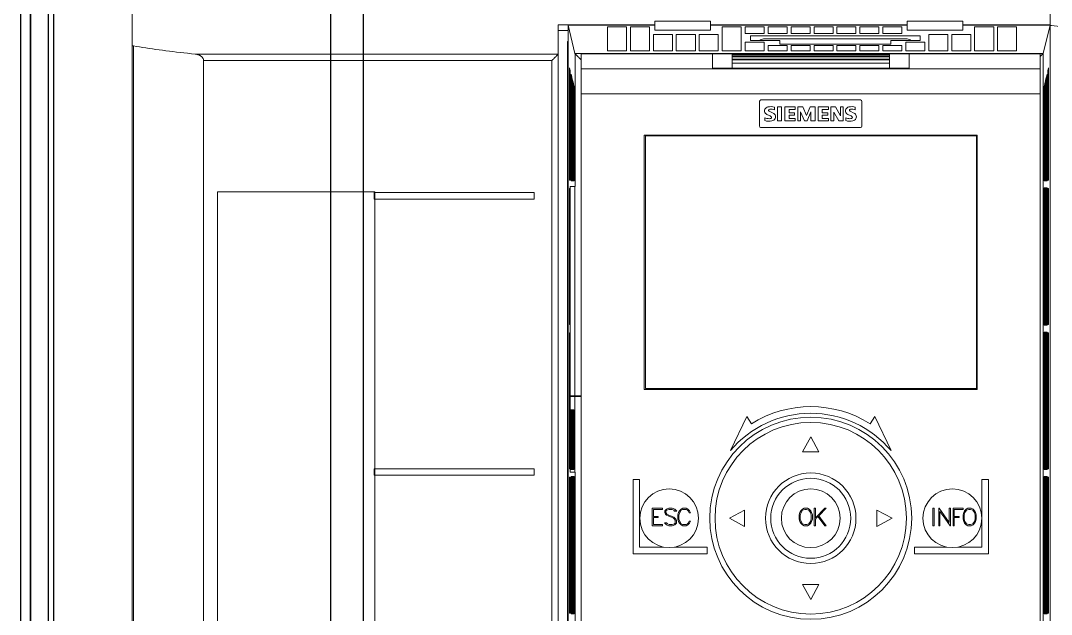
# Model space of a CAD drawing. Header units: millimetres. Extents: x 37984 to 70752, y 14140 to 37584.
# Drawn here: x 45318.5 to 45475.7, y 15420.2 to 15510.7 of the extents above; entities that cross this region are included whole.
import ezdxf

# ---------------------------------------------------------------- set-up
doc = ezdxf.new("R2010")
doc.units = ezdxf.units.MM
doc.set_wipeout_variables(frame=1)
doc.layers.add('! NO PLOT !', color=7, linetype='Continuous', true_color=0xff75dd, plot=False)
doc.layers.add('000-PI-Oprema', color=30, linetype='Continuous', lineweight=5)
doc.layers.add('000-PI-ORMAR', color=2, linetype='Continuous')
doc.layers.add('000-PI_TEXT', color=7, linetype='Continuous')

# ---------------------------------------------------------------- blocks, each defined once
blk = doc.blocks.new('800mm bez ploce')
at = {"layer": '000-PI-ORMAR'}
for p, q in [((47129.52, 47274.57), (47129.52, 45290.07)), ((47126.01, 47254.07), (47126.01, 45303.07)), ((47128.73, 47254.07), (47128.73, 45303.07))]:
    blk.add_line(p, q, dxfattribs=at)
blk = doc.blocks.new('6SL3220-3YE2X-0XXX')
at = {"layer": '000-PI-Oprema', "ltscale": 0.25}
for p, q in [((0, 127.99942), (0, 423.001046)), ((140, 128), (140, 423.001046)), ((79.700001, 414), (88.200001, 414)), ((79.700001, 412.629642), (79.700001, 414)), ((88.200001, 412.629642), (88.200001, 414)), ((118.200001, 414), (126.7, 414)), ((118.200001, 412.629642), (118.200001, 414)), ((126.7, 412.629642), (126.7, 414)), ((65, 413.443167), (79.700005, 413.443167)), ((65, 127.99942), (65, 413.443167)), ((65, 412.6), (66.5, 412.6)), ((67.54068, 409.1), (66.5, 413.4)), ((66.5, 413.4), (79.700001, 413.4)), ((66.5, 274.899994), (66.5, 413.4)), ((72.5, 413.161889), (75.400002, 413.161889)), ((72.5, 409.492183), (72.5, 413.161889)), ((75.400002, 409.492183), (75.400002, 413.161889)), ((76, 413.161889), (78.900002, 413.161889)), ((76, 409.492183), (76, 413.161889)), ((78.900002, 409.492183), (78.900002, 413.161889)), ((79.5, 411.971335), (82.400002, 411.971335)), ((79.5, 409.506189), (79.5, 411.971335)), ((79.700001, 412.629642), (88.200001, 412.629642)), ((82.400002, 409.506189), (82.400002, 411.971335)), ((83, 411.971335), (85.900002, 411.971335)), ((83, 409.506189), (83, 411.971335)), ((85.900002, 409.506189), (85.900002, 411.971335)), ((86.5, 411.971335), (89.400002, 411.971335)), ((86.5, 409.506189), (86.5, 411.971335)), ((88.200001, 413.4), (118.200001, 413.4)), ((88.200005, 413.443167), (118.200005, 413.443167)), ((89.400002, 409.506189), (89.400002, 411.971335)), ((90, 413.161889), (92.900002, 413.161889)), ((90, 409.492183), (90, 413.161889)), ((92.900002, 409.492183), (92.900002, 413.161889)), ((93.5, 413.161889), (96.400002, 413.161889)), ((93.5, 412.15342), (93.5, 413.161889)), ((93.5, 412.15342), (96.400002, 412.15342)), ((96.400002, 412.15342), (96.400002, 413.161889)), ((97, 413.161889), (99.900002, 413.161889)), ((97, 412.15342), (97, 413.161889)), ((97, 412.15342), (99.900002, 412.15342)), ((99.900002, 412.15342), (99.900002, 413.161889)), ((100.5, 413.161889), (103.400002, 413.161889)), ((100.5, 412.15342), (100.5, 413.161889)), ((100.5, 412.15342), (103.400002, 412.15342)), ((103.400002, 412.15342), (103.400002, 413.161889)), ((104, 413.161889), (106.900002, 413.161889)), ((104, 412.15342), (104, 413.161889)), ((104, 412.15342), (106.900002, 412.15342)), ((106.900002, 412.15342), (106.900002, 413.161889)), ((107.5, 413.161889), (110.4, 413.161889)), ((107.5, 412.15342), (107.5, 413.161889)), ((107.5, 412.15342), (110.4, 412.15342)), ((110.4, 412.15342), (110.4, 413.161889)), ((111, 413.161889), (113.9, 413.161889)), ((111, 412.15342), (111, 413.161889)), ((111, 412.15342), (113.9, 412.15342)), ((113.9, 412.15342), (113.9, 413.161889)), ((114.5, 413.161889), (117.4, 413.161889)), ((114.5, 412.15342), (114.5, 413.161889)), ((114.5, 412.15342), (117.4, 412.15342)), ((117.4, 412.15342), (117.4, 413.161889)), ((118.200001, 412.629642), (126.7, 412.629642)), ((121.5, 411.971335), (124.4, 411.971335)), ((121.5, 409.506189), (121.5, 411.971335)), ((124.4, 409.506189), (124.4, 411.971335)), ((125, 411.971335), (127.9, 411.971335)), ((125, 409.506189), (125, 411.971335)), ((126.7, 413.4), (140, 413.4)), ((126.700005, 413.443167), (140, 413.443167)), ((127.9, 409.506189), (127.9, 411.971335)), ((128.5, 413.161889), (131.4, 413.161889)), ((128.5, 409.492183), (128.5, 413.161889)), ((131.4, 409.492183), (131.4, 413.161889)), ((132, 413.161889), (134.9, 413.161889)), ((132, 409.492183), (132, 413.161889)), ((134.9, 409.492183), (134.9, 413.161889)), ((138.959322, 409.1), (140, 413.4)), ((66.400002, 410.9), (66.5, 410.9)), ((66.400002, 274.899994), (66.400002, 410.9)), ((93.5, 410.808795), (96.400002, 410.808795)), ((93.5, 409.492183), (93.5, 410.808795)), ((94.299999, 411.8), (120.200001, 411.8)), ((94.299999, 411.088925), (94.299999, 411.8)), ((94.299999, 411.088925), (98.799999, 411.088925)), ((96.299999, 411.3), (118.200001, 411.3)), ((96.400002, 409.492183), (96.400002, 410.808795)), ((98.799999, 410.514658), (98.799999, 411.088925)), ((98.799999, 410.514658), (115.700001, 410.514658)), ((115.700001, 411.088925), (120.200001, 411.088925)), ((115.700001, 410.514658), (115.700001, 411.088925)), ((118, 410.808795), (120.9, 410.808795)), ((118, 409.492183), (118, 410.808795)), ((120.200001, 411.088925), (120.200001, 411.8)), ((120.9, 409.492183), (120.9, 410.808795)), ((0.002472, 410.305152), (0, 410.314542)), ((0.009903, 410.295625), (0.002472, 410.305152)), ((0.022079, 410.286046), (0.009903, 410.295625)), ((0.03981, 410.276528), (0.022079, 410.286046)), ((0.062347, 410.267144), (0.03981, 410.276528)), ((0.089981, 410.257994), (0.062347, 410.267144)), ((0.122498, 410.249154), (0.089981, 410.257994)), ((0.159393, 410.24069), (0.122498, 410.249154)), ((0.199997, 410.232648), (0.159393, 410.24069)), ((0.661392, 410.157427), (0.199997, 410.232648)), ((0.199997, 176.199997), (0.199997, 410.232648)), ((1.130661, 410.082852), (0.661392, 410.157427)), ((1.607666, 410.008956), (1.130661, 410.082852)), ((2.092316, 409.935767), (1.607666, 410.008956)), ((2.584473, 409.863317), (2.092316, 409.935767)), ((3.084, 409.791634), (2.584473, 409.863317)), ((3.59082, 409.72074), (3.084, 409.791634)), ((4.104889, 409.650652), (3.59082, 409.72074)), ((4.626053, 409.581396), (4.104889, 409.650652)), ((5.154129, 409.513), (4.626053, 409.581396)), ((5.688995, 409.445491), (5.154129, 409.513)), ((6.230484, 409.378896), (5.688995, 409.445491)), ((6.778442, 409.313242), (6.230484, 409.378896)), ((7.332703, 409.248557), (6.778442, 409.313242)), ((7.893143, 409.184867), (7.332703, 409.248557)), ((8.459564, 409.122197), (7.893143, 409.184867)), ((9.031784, 409.060571), (8.459564, 409.122197)), ((9.609634, 409.000009), (9.031784, 409.060571)), ((9.674911, 408.994012), (9.609604, 409)), ((9.609604, 409), (64.994987, 409)), ((9.74086, 408.985801), (9.674911, 408.994012)), ((9.807205, 408.975217), (9.74086, 408.985801)), ((9.873764, 408.962204), (9.807205, 408.975217)), ((9.940292, 408.946703), (9.873764, 408.962204)), ((10.006577, 408.928658), (9.940292, 408.946703)), ((10.072388, 408.908021), (10.006577, 408.928658)), ((10.137527, 408.884805), (10.072388, 408.908021)), ((10.201782, 408.858995), (10.137527, 408.884805)), ((10.264908, 408.830563), (10.201782, 408.858995)), ((10.326706, 408.799475), (10.264908, 408.830563)), ((10.386948, 408.765701), (10.326706, 408.799475)), ((10.445404, 408.729213), (10.386948, 408.765701)), ((64.70295, 408.707971), (64.75544, 408.760463)), ((64.75544, 408.760463), (64.805756, 408.810774)), ((64.805756, 408.810774), (64.8526, 408.857619)), ((64.8526, 408.857619), (64.894691, 408.899709)), ((64.894691, 408.899709), (64.930771, 408.935784)), ((64.930771, 408.935784), (64.959969, 408.964982)), ((64.959969, 408.964982), (64.981567, 408.986578)), ((64.981567, 408.986578), (64.994987, 409)), ((64.994987, 409), (64.996407, 409.002415)), ((64.996407, 409.002415), (64.997795, 409.004819)), ((64.997795, 409.004819), (64.998711, 409.007215)), ((64.998711, 409.007215), (64.999428, 409.009602)), ((64.999428, 409.009602), (64.999855, 409.011977)), ((64.999855, 409.011977), (65, 409.014339)), ((67.54068, 409.1), (138.959322, 409.1)), ((67.547623, 409.057407), (67.54068, 409.099994)), ((67.547623, 388.799999), (67.547623, 409.05739)), ((67.582405, 409.02261), (67.547638, 409.057375)), ((67.62516, 408.979858), (67.582405, 409.02261)), ((67.674477, 408.930545), (67.62516, 408.979858)), ((67.728638, 408.876388), (67.674477, 408.930545)), ((67.785919, 408.819107), (67.728638, 408.876388)), ((67.845627, 408.759396), (67.785919, 408.819107)), ((67.908211, 408.696819), (67.845627, 408.759396)), ((68.5, 409.055), (138.5, 409.055)), ((68.5, 305.800003), (68.5, 409.055)), ((72.5, 409.492183), (75.400002, 409.492183)), ((76, 409.492183), (78.900002, 409.492183)), ((79.5, 409.506189), (82.400002, 409.506189)), ((83, 409.506189), (85.900002, 409.506189)), ((86.5, 409.506189), (89.400002, 409.506189)), ((88.5, 406.853773), (88.5, 409.055)), ((90, 409.492183), (92.900002, 409.492183)), ((91.5, 408.985123), (115.5, 408.985123)), ((91.5, 406.853775), (91.5, 408.985123)), ((91.5, 408.975), (115.5, 408.975)), ((91.5, 408.875), (115.5, 408.875)), ((93.5, 409.492183), (96.400002, 409.492183)), ((97, 410.304561), (99.900002, 410.304561)), ((97, 409.492183), (97, 410.304561)), ((97, 409.492183), (99.900002, 409.492183)), ((99.900002, 409.492183), (99.900002, 410.304561)), ((100.5, 410.304561), (103.400002, 410.304561)), ((100.5, 409.492183), (100.5, 410.304561)), ((100.5, 409.492183), (103.400002, 409.492183)), ((103.400002, 409.492183), (103.400002, 410.304561)), ((104, 410.304561), (106.900002, 410.304561)), ((104, 409.492183), (104, 410.304561)), ((104, 409.492183), (106.900002, 409.492183)), ((106.900002, 409.492183), (106.900002, 410.304561)), ((107.5, 410.304561), (110.4, 410.304561)), ((107.5, 409.492183), (107.5, 410.304561)), ((107.5, 409.492183), (110.4, 409.492183)), ((110.4, 409.492183), (110.4, 410.304561)), ((111, 410.304561), (113.9, 410.304561)), ((111, 409.492183), (111, 410.304561)), ((111, 409.492183), (113.9, 409.492183)), ((113.9, 409.492183), (113.9, 410.304561)), ((114.5, 410.304561), (117.4, 410.304561)), ((114.5, 409.492183), (114.5, 410.304561)), ((114.5, 409.492183), (117.4, 409.492183)), ((115.5, 408.665138), (115.5, 408.985123)), ((117.4, 409.492183), (117.4, 410.304561)), ((118, 409.492183), (120.9, 409.492183)), ((118.5, 406.853773), (118.5, 409.055)), ((121.5, 409.506189), (124.4, 409.506189)), ((125, 409.506189), (127.9, 409.506189)), ((128.5, 409.492183), (131.4, 409.492183)), ((132, 409.492183), (134.9, 409.492183)), ((138.5, 306.254997), (138.5, 409.055)), ((138.608652, 408.713679), (138.660947, 408.765972)), ((138.660947, 408.765972), (138.71113, 408.816154)), ((138.71113, 408.816154), (138.759602, 408.864624)), ((138.759602, 408.864624), (138.806115, 408.911136)), ((138.806115, 408.911136), (138.849643, 408.954662)), ((138.849643, 408.954662), (138.889161, 408.994179)), ((138.889161, 408.994179), (138.923649, 409.028666)), ((138.923649, 409.028666), (138.95236, 409.057375)), ((138.959322, 409.099999), (138.952375, 409.057389)), ((138.952375, 305.800003), (138.952375, 409.05739)), ((10.501862, 408.689979), (10.445404, 408.729213)), ((10.556076, 408.647968), (10.501862, 408.689979)), ((10.608322, 408.602653), (10.556076, 408.647968)), ((10.659485, 408.552467), (10.608322, 408.602653)), ((10.708511, 408.497545), (10.659485, 408.552467)), ((10.754196, 408.438153), (10.708511, 408.497545)), ((10.795364, 408.37456), (10.754196, 408.438153)), ((10.830887, 408.307069), (10.795364, 408.37456)), ((10.859894, 408.236205), (10.830887, 408.307069)), ((10.8815, 408.162595), (10.859894, 408.236205)), ((10.89502, 408.086933), (10.8815, 408.162595)), ((10.899994, 408.010022), (10.89502, 408.086933)), ((10.899994, 177.289978), (10.899994, 408.010022)), ((10.899994, 408), (64, 408)), ((64, 408.010022), (64.042068, 408.047376)), ((64, 408), (64, 408.010022)), ((64, 177.300003), (64, 408)), ((64.042068, 408.047376), (64.086159, 408.091316)), ((64.086159, 408.091316), (64.134743, 408.139848)), ((64.134743, 408.139848), (64.186119, 408.191198)), ((64.186119, 408.191198), (64.240921, 408.245981)), ((64.240921, 408.245981), (64.297707, 408.302757)), ((64.297707, 408.302757), (64.355171, 408.360216)), ((64.355171, 408.360216), (64.413887, 408.418928)), ((64.413887, 408.418928), (64.473358, 408.478392)), ((64.473358, 408.478392), (64.532761, 408.537793)), ((64.532761, 408.537793), (64.591316, 408.596342)), ((64.591316, 408.596342), (64.648285, 408.65331)), ((64.648285, 408.65331), (64.70295, 408.707971)), ((67.972717, 408.632318), (67.908211, 408.696819)), ((68.038162, 408.566871), (67.972717, 408.632318)), ((68.1035, 408.501538), (68.038162, 408.566871)), ((68.167641, 408.437407), (68.1035, 408.501538)), ((68.230606, 408.374454), (68.167641, 408.437407)), ((68.292122, 408.31295), (68.230606, 408.374454)), ((68.350082, 408.255009), (68.292122, 408.31295)), ((68.404358, 408.200782), (68.350082, 408.255009)), ((68.453674, 408.151604), (68.404358, 408.200782)), ((68.5, 408.110023), (68.453674, 408.151604)), ((91.5, 408.665123), (115.5, 408.665123)), ((91.5, 408.655), (115.5, 408.655)), ((91.5, 408.555203), (115.5, 408.555203)), ((91.5, 408.245123), (115.5, 408.245123)), ((91.5, 408.235), (115.5, 408.235)), ((91.5, 408.135203), (115.5, 408.135203)), ((91.5, 407.635), (115.5, 407.635)), ((115.5, 408.655), (115.5, 408.665123)), ((115.5, 408.555203), (115.5, 408.655)), ((115.5, 408.245125), (115.5, 408.555203)), ((115.5, 408.235), (115.5, 408.245123)), ((115.5, 408.135203), (115.5, 408.235)), ((115.5, 407.635), (115.5, 408.135203)), ((115.5, 406.853775), (115.5, 407.635)), ((138.5, 408.605033), (138.554811, 408.659842)), ((138.554811, 408.659842), (138.608652, 408.713679)), ((66.818642, 406.516747), (66.720337, 406.924316)), ((66.720337, 389.799999), (66.720337, 406.924316)), ((66.818642, 389.799999), (66.818642, 406.516747)), ((67.059319, 405.518908), (66.961014, 405.926476)), ((66.961014, 389.700001), (66.961014, 405.926476)), ((68.5, 406.754999), (138.5, 406.754999)), ((88.5, 406.853773), (118.5, 406.853773)), ((139.440678, 405.518908), (139.538983, 405.926476)), ((139.538983, 389.700001), (139.538983, 405.926476)), ((139.681356, 406.516747), (139.779661, 406.924316)), ((139.681356, 389.799999), (139.681356, 406.516747)), ((139.779661, 389.799999), (139.779661, 406.924316)), ((67.059319, 389.700001), (67.059319, 405.518908)), ((67.177963, 405.027014), (67.079659, 405.434584)), ((67.079659, 389.700001), (67.079659, 405.434584)), ((67.177963, 389.700001), (67.177963, 405.027014)), ((67.296608, 404.535122), (67.198303, 404.94269)), ((67.198303, 389.700001), (67.198303, 404.94269)), ((67.296608, 389.700001), (67.296608, 404.535122)), ((67.415253, 404.043228), (67.316948, 404.450798)), ((67.316948, 389.700001), (67.316948, 404.450798)), ((67.415253, 389.700001), (67.415253, 404.043228)), ((139.084746, 404.043228), (139.183051, 404.450798)), ((139.084746, 389.700001), (139.084746, 404.043228)), ((139.183051, 389.700001), (139.183051, 404.450798)), ((139.20339, 404.535122), (139.301695, 404.94269)), ((139.20339, 389.700001), (139.20339, 404.535122)), ((139.301695, 389.700001), (139.301695, 404.94269)), ((139.322034, 405.027014), (139.420339, 405.434584)), ((139.322034, 389.700001), (139.322034, 405.027014)), ((139.420339, 389.700001), (139.420339, 405.434584)), ((139.440678, 389.700001), (139.440678, 405.518908)), ((68.5, 402.955), (138.5, 402.955)), ((95.700001, 398.004999), (95.700001, 401.805)), ((95.900002, 402.004999), (111.1, 402.004999)), ((97.95829, 400.510195), (97.95829, 400.919132)), ((98.439999, 400.934565), (99.061893, 400.934565)), ((98.439999, 398.805), (98.439999, 400.934565)), ((99.061893, 398.805), (99.061893, 400.934565)), ((99.563999, 400.934565), (101.138027, 400.934565)), ((99.563999, 398.805), (99.563999, 400.934565)), ((101.138027, 400.553404), (101.138027, 400.934565)), ((101.52, 400.934565), (102.290039, 400.934565)), ((101.52, 398.805), (101.52, 400.934565)), ((102.836319, 399.636765), (102.290039, 400.934565)), ((102.836319, 399.636765), (103.387226, 400.934565)), ((103.387226, 400.934565), (104.151093, 400.934565)), ((104.151093, 398.805), (104.151093, 400.934565)), ((104.627998, 400.934565), (106.202026, 400.934565)), ((104.627998, 398.805), (104.627998, 400.934565)), ((106.202026, 400.553404), (106.202026, 400.934565)), ((106.584, 400.934565), (107.275337, 400.934565)), ((106.584, 398.805), (106.584, 400.934565)), ((108.040745, 399.601273), (107.275337, 400.934565)), ((108.040745, 400.934565), (108.451227, 400.934565)), ((108.040745, 399.601273), (108.040745, 400.934565)), ((108.451227, 398.805), (108.451227, 400.934565)), ((110.294289, 400.510195), (110.294289, 400.919132)), ((111.299999, 398.004999), (111.299999, 401.805)), ((97.648113, 400.06885), (97.265408, 400.241684)), ((100.185894, 400.553404), (101.138027, 400.553404)), ((100.185894, 400.06885), (100.185894, 400.553404)), ((100.185894, 400.06885), (101.017658, 400.06885)), ((100.185894, 399.704664), (101.017658, 399.704664)), ((100.185894, 399.203136), (100.185894, 399.704664)), ((101.017658, 399.704664), (101.017658, 400.06885)), ((102.529228, 398.805), (101.935112, 400.207735)), ((101.935112, 398.805), (101.935112, 400.207735)), ((102.933537, 398.805), (103.532284, 400.212364)), ((103.532284, 398.805), (103.532284, 400.212364)), ((105.249893, 400.553404), (106.202026, 400.553404)), ((105.249893, 400.06885), (105.249893, 400.553404)), ((105.249893, 400.06885), (106.081657, 400.06885)), ((105.249893, 399.704664), (106.081657, 399.704664)), ((105.249893, 399.203136), (105.249893, 399.704664)), ((106.081657, 399.704664), (106.081657, 400.06885)), ((107.781494, 398.805), (107.017628, 400.155268)), ((107.017628, 398.805), (107.017628, 400.155268)), ((109.984114, 400.06885), (109.601408, 400.241684)), ((95.900002, 397.805), (111.1, 397.805)), ((96.5, 398.851295), (96.5, 399.289553)), ((98.439999, 398.805), (99.061893, 398.805)), ((99.563999, 398.805), (101.138027, 398.805)), ((100.185894, 399.203136), (101.138027, 399.203136)), ((101.138027, 398.805), (101.138027, 399.203136)), ((101.52, 398.805), (101.935112, 398.805)), ((102.529228, 398.805), (102.933537, 398.805)), ((103.532284, 398.805), (104.151093, 398.805)), ((104.627998, 398.805), (106.202026, 398.805)), ((105.249893, 399.203136), (106.202026, 399.203136)), ((106.202026, 398.805), (106.202026, 399.203136)), ((106.584, 398.805), (107.017628, 398.805)), ((107.781494, 398.805), (108.451227, 398.805)), ((108.836, 398.851295), (108.836, 399.289553)), ((78.099998, 396.655001), (128.9, 396.655001)), ((78.099998, 357.855003), (78.099998, 396.655001)), ((78.299999, 396.555), (128.8, 396.555)), ((78.299999, 358.055), (78.299999, 396.555)), ((128.8, 358.055), (128.8, 396.555)), ((128.9, 357.855003), (128.9, 396.655001)), ((66.720337, 389.799999), (66.818642, 389.799999)), ((66.720337, 388.5), (66.799194, 388.5)), ((66.720337, 367.799999), (66.720337, 388.5)), ((66.799194, 388.799999), (67.547623, 388.799999)), ((66.799194, 356.900002), (66.799194, 388.799999)), ((66.961014, 389.700001), (67.059319, 389.700001)), ((67.079659, 389.700001), (67.177963, 389.700001)), ((67.198303, 389.700001), (67.296608, 389.700001)), ((67.316948, 389.700001), (67.415253, 389.700001)), ((67.5, 356.900002), (67.5, 388.799999)), ((139.084746, 389.700001), (139.183051, 389.700001)), ((139.084746, 388.599998), (139.183051, 388.599998)), ((139.084746, 367.700001), (139.084746, 388.599998)), ((139.183051, 367.700001), (139.183051, 388.599998)), ((139.20339, 389.700001), (139.301695, 389.700001)), ((139.20339, 388.599998), (139.301695, 388.599998)), ((139.20339, 367.700001), (139.20339, 388.599998)), ((139.301695, 367.700001), (139.301695, 388.599998)), ((139.322034, 389.700001), (139.420339, 389.700001)), ((139.322034, 388.599998), (139.420339, 388.599998)), ((139.322034, 367.700001), (139.322034, 388.599998)), ((139.420339, 367.700001), (139.420339, 388.599998)), ((139.440678, 389.700001), (139.538983, 389.700001)), ((139.440678, 388.599998), (139.538983, 388.599998)), ((139.440678, 367.700001), (139.440678, 388.599998)), ((139.538983, 367.700001), (139.538983, 388.599998)), ((139.681356, 389.799999), (139.779661, 389.799999)), ((139.681356, 388.5), (139.779661, 388.5)), ((139.681356, 367.799999), (139.681356, 388.5)), ((139.779661, 367.799999), (139.779661, 388.5)), ((13, 388), (37, 388)), ((13, 179), (13, 388)), ((36.900002, 387.900002), (61.300003, 387.900002)), ((36.900002, 386.900002), (36.900002, 387.900002)), ((36.900002, 386.900002), (61.300003, 386.900002)), ((37, 179), (37, 388)), ((61.300003, 386.900002), (61.300003, 387.900002)), ((66.720337, 367.799999), (66.799194, 367.799999)), ((66.720337, 366.5), (66.799194, 366.5)), ((66.720337, 345.800003), (66.720337, 366.5)), ((139.084746, 367.700001), (139.183051, 367.700001)), ((139.084746, 366.599998), (139.183051, 366.599998)), ((139.084746, 345.699997), (139.084746, 366.599998)), ((139.183051, 345.699997), (139.183051, 366.599998)), ((139.20339, 367.700001), (139.301695, 367.700001)), ((139.20339, 366.599998), (139.301695, 366.599998)), ((139.20339, 345.699997), (139.20339, 366.599998)), ((139.301695, 345.699997), (139.301695, 366.599998)), ((139.322034, 367.700001), (139.420339, 367.700001)), ((139.322034, 366.599998), (139.420339, 366.599998)), ((139.322034, 345.699997), (139.322034, 366.599998)), ((139.420339, 345.699997), (139.420339, 366.599998)), ((139.440678, 367.700001), (139.538983, 367.700001)), ((139.440678, 366.599998), (139.538983, 366.599998)), ((139.440678, 345.699997), (139.440678, 366.599998)), ((139.538983, 345.699997), (139.538983, 366.599998)), ((139.681356, 367.799999), (139.779661, 367.799999)), ((139.681356, 366.5), (139.779661, 366.5)), ((139.681356, 345.800003), (139.681356, 366.5)), ((139.779661, 345.800003), (139.779661, 366.5)), ((66.799194, 356.900002), (68.5, 356.900002)), ((66.818642, 356.800003), (66.818642, 356.900002)), ((66.876274, 356.800003), (66.876274, 356.900002)), ((78.099998, 357.855003), (128.9, 357.855003)), ((78.299999, 358.055), (128.8, 358.055)), ((66.799194, 356.800003), (68.5, 356.800003)), ((66.799194, 345.300003), (66.799194, 356.800003)), ((67.5, 345.300003), (67.5, 356.800003)), ((66.888885, 354.800003), (66.993134, 354.800003)), ((66.888885, 345.699997), (66.888885, 354.800003)), ((66.993134, 345.699997), (66.993134, 354.800003)), ((67.014709, 354.800003), (67.118958, 354.800003)), ((67.014709, 345.699997), (67.014709, 354.800003)), ((67.118958, 345.699997), (67.118958, 354.800003)), ((67.140526, 354.800003), (67.244774, 354.800003)), ((67.140526, 345.699997), (67.140526, 354.800003)), ((67.244774, 345.699997), (67.244774, 354.800003)), ((67.266342, 354.800003), (67.37059, 354.800003)), ((67.266342, 345.699997), (67.266342, 354.800003)), ((67.37059, 345.699997), (67.37059, 354.800003)), ((91.25, 348.555), (93.75, 353.754997)), ((94.450001, 352.654999), (93.75, 353.754997)), ((112.549999, 352.654999), (113.25, 353.754997)), ((115.75, 348.555), (113.25, 353.754997)), ((102.25, 348.355003), (103.5, 350.654999)), ((104.75, 348.355003), (103.5, 350.654999)), ((102.25, 348.355003), (104.75, 348.355003)), ((36.900002, 345.800003), (61.300003, 345.800003)), ((36.900002, 344.800003), (36.900002, 345.800003)), ((36.900002, 344.800003), (61.300003, 344.800003)), ((61.300003, 344.800003), (61.300003, 345.800003)), ((66.720337, 345.800003), (66.799194, 345.800003)), ((66.720337, 344.5), (66.818642, 344.5)), ((66.720337, 323.800003), (66.720337, 344.5)), ((66.799194, 345.300003), (67.547623, 345.300003)), ((66.818642, 323.800003), (66.818642, 344.5)), ((66.888885, 345.699997), (66.993134, 345.699997)), ((66.961014, 344.599998), (67.059319, 344.599998)), ((66.961014, 323.699997), (66.961014, 344.599998)), ((67.014709, 345.699997), (67.118958, 345.699997)), ((67.059319, 323.699997), (67.059319, 344.599998)), ((67.079659, 344.599998), (67.177963, 344.599998)), ((67.079659, 323.699997), (67.079659, 344.599998)), ((67.140526, 345.699997), (67.244774, 345.699997)), ((67.177963, 323.699997), (67.177963, 344.599998)), ((67.198303, 344.599998), (67.296608, 344.599998)), ((67.198303, 323.699997), (67.198303, 344.599998)), ((67.266342, 345.699997), (67.37059, 345.699997)), ((67.296608, 323.699997), (67.296608, 344.599998)), ((67.316948, 344.599998), (67.415253, 344.599998)), ((67.316948, 323.699997), (67.316948, 344.599998)), ((67.415253, 323.699997), (67.415253, 344.599998)), ((67.547623, 305.800003), (67.547623, 345.300003)), ((139.084746, 345.699997), (139.183051, 345.699997)), ((139.084746, 344.599998), (139.183051, 344.599998)), ((139.084746, 323.699997), (139.084746, 344.599998)), ((139.183051, 323.699997), (139.183051, 344.599998)), ((139.20339, 345.699997), (139.301695, 345.699997)), ((139.20339, 344.599998), (139.301695, 344.599998)), ((139.20339, 323.699997), (139.20339, 344.599998)), ((139.301695, 323.699997), (139.301695, 344.599998)), ((139.322034, 345.699997), (139.420339, 345.699997)), ((139.322034, 344.599998), (139.420339, 344.599998)), ((139.322034, 323.699997), (139.322034, 344.599998)), ((139.420339, 323.699997), (139.420339, 344.599998)), ((139.440678, 345.699997), (139.538983, 345.699997)), ((139.440678, 344.599998), (139.538983, 344.599998)), ((139.440678, 323.699997), (139.440678, 344.599998)), ((139.538983, 323.699997), (139.538983, 344.599998)), ((139.681356, 345.800003), (139.779661, 345.800003)), ((139.681356, 344.5), (139.779661, 344.5)), ((139.681356, 323.800003), (139.681356, 344.5)), ((139.779661, 323.800003), (139.779661, 344.5)), ((76.400002, 344.154999), (77.400002, 344.154999)), ((76.400002, 332.855003), (76.400002, 344.154999)), ((77.400002, 333.855003), (77.400002, 344.154999)), ((129.6, 344.154999), (130.6, 344.154999)), ((129.6, 333.855003), (129.6, 344.154999)), ((130.6, 332.855003), (130.6, 344.154999)), ((79.332298, 339.766403), (80.867874, 339.766403)), ((79.332298, 337.120399), (79.332298, 339.766403)), ((79.508701, 339.589996), (80.867874, 339.589996)), ((79.508701, 338.531601), (79.508701, 339.589996)), ((80.867874, 339.589996), (80.867874, 339.766403)), ((81.234535, 339.378952), (81.496376, 339.638824)), ((81.496376, 339.638824), (81.877087, 339.766403)), ((81.523941, 339.469513), (81.883976, 339.589996)), ((81.877087, 339.766403), (82.378376, 339.766403)), ((81.883976, 339.589996), (82.366322, 339.589996)), ((82.604046, 339.469513), (82.366322, 339.589996)), ((82.759087, 339.640793), (82.378376, 339.766403)), ((83.056072, 339.341934), (82.759087, 339.640793)), ((83.471828, 339.38604), (83.726784, 339.639221)), ((83.726784, 339.639221), (83.983459, 339.766403)), ((83.761234, 339.472664), (83.998962, 339.589996)), ((83.983459, 339.766403), (84.491642, 339.766403)), ((83.998962, 339.589996), (84.477859, 339.589996)), ((84.713863, 339.469513), (84.477859, 339.589996)), ((84.750038, 339.640793), (84.491642, 339.766403)), ((85.003269, 339.388397), (84.750038, 339.640793)), ((101.967442, 339.38604), (102.221706, 339.639221)), ((102.221706, 339.639221), (102.478035, 339.766403)), ((102.255123, 339.467545), (102.612404, 339.588028)), ((102.478035, 339.766403), (102.985184, 339.766403)), ((102.612404, 339.588028), (102.852196, 339.588028)), ((103.209476, 339.467545), (102.852196, 339.588028)), ((103.242897, 339.639221), (102.985184, 339.766403)), ((103.495438, 339.38604), (103.242897, 339.639221)), ((104.039101, 339.766403), (104.2155, 339.766403)), ((104.039101, 337.120399), (104.039101, 339.766403)), ((104.2155, 338.322914), (105.659084, 339.766403)), ((104.2155, 338.322914), (104.2155, 339.766403)), ((104.720238, 338.62413), (105.860638, 339.766403)), ((105.659084, 339.766403), (105.860638, 339.766403)), ((122.1255, 339.766403), (122.301901, 339.766403)), ((122.1255, 337.120399), (122.1255, 339.766403)), ((122.301901, 337.120399), (122.301901, 339.766403)), ((123.025499, 339.766403), (123.066845, 339.766403)), ((123.025499, 337.120399), (123.025499, 339.766403)), ((124.163166, 338.254997), (123.066845, 339.766403)), ((124.63515, 339.766403), (124.81155, 339.766403)), ((124.63515, 337.604317), (124.63515, 339.766403)), ((124.81155, 337.120399), (124.81155, 339.766403)), ((125.2143, 339.766403), (126.749875, 339.766403)), ((125.2143, 337.120399), (125.2143, 339.766403)), ((125.3907, 339.589996), (126.749875, 339.589996)), ((125.3907, 338.531601), (125.3907, 339.589996)), ((126.749875, 339.589996), (126.749875, 339.766403)), ((126.973041, 339.38604), (127.227304, 339.639221)), ((127.227304, 339.639221), (127.483636, 339.766403)), ((127.260724, 339.467545), (127.618003, 339.588028)), ((127.483636, 339.766403), (127.990786, 339.766403)), ((127.618003, 339.588028), (127.857797, 339.588028)), ((128.215075, 339.467545), (127.857797, 339.588028)), ((128.248495, 339.639221), (127.990786, 339.766403)), ((128.501037, 339.38604), (128.248495, 339.639221)), ((79.508701, 338.531601), (80.249443, 338.531601)), ((79.508701, 338.355202), (80.249443, 338.355202)), ((79.508701, 337.296799), (79.508701, 338.355202)), ((80.249443, 338.355202), (80.249443, 338.531601)), ((81.234535, 339.113564), (81.234535, 339.378952)), ((81.362011, 338.857231), (81.234535, 339.113564)), ((81.492931, 338.726112), (81.362011, 338.857231)), ((81.413689, 339.359261), (81.523941, 339.469513)), ((81.413689, 339.130096), (81.413689, 339.359261)), ((81.53083, 338.897789), (81.413689, 339.130096)), ((81.746162, 338.602081), (81.492931, 338.726112)), ((81.766834, 338.778877), (81.53083, 338.897789)), ((82.359428, 338.355988), (81.746162, 338.602081)), ((82.385269, 338.530815), (81.766834, 338.778877)), ((82.558598, 338.254997), (82.359428, 338.355988)), ((82.6385, 338.408752), (82.385269, 338.530815)), ((82.604046, 338.231956), (82.558598, 338.254997)), ((82.733246, 339.341934), (82.604046, 339.469513)), ((82.719463, 338.116585), (82.604046, 338.231956)), ((82.791714, 338.254997), (82.6385, 338.408752)), ((82.84005, 337.878761), (82.719463, 338.116585)), ((82.733246, 339.341934), (83.056072, 339.341934)), ((82.892761, 338.153603), (82.791714, 338.254997)), ((83.016449, 337.89727), (82.892761, 338.153603)), ((83.2248, 338.754852), (83.350208, 339.131676)), ((83.2248, 338.131943), (83.2248, 338.754852)), ((83.350208, 337.755127), (83.2248, 338.131943)), ((83.350208, 339.131676), (83.471828, 339.38604)), ((83.401199, 338.748558), (83.521786, 339.108841)), ((83.401199, 338.138245), (83.401199, 338.748558)), ((83.521786, 337.777962), (83.401199, 338.138245)), ((83.521786, 339.108841), (83.761234, 339.472664)), ((84.831005, 339.352173), (84.713863, 339.469513)), ((84.961926, 339.095451), (84.831005, 339.352173)), ((84.961926, 339.095451), (85.147972, 339.095451)), ((85.147972, 339.095451), (85.003269, 339.388397)), ((91.099998, 338.254997), (93.400002, 339.504997)), ((93.400002, 337.004997), (91.099998, 338.254997)), ((93.400002, 337.004997), (93.400002, 339.504997)), ((101.717999, 338.75486), (101.845131, 339.131676)), ((101.717999, 338.131943), (101.717999, 338.75486)), ((101.845131, 337.755127), (101.717999, 338.131943)), ((101.845131, 339.131676), (101.967442, 339.38604)), ((101.894402, 338.747375), (102.015331, 339.107262)), ((101.894402, 338.137459), (101.894402, 338.747375)), ((102.015331, 337.777573), (101.894402, 338.137459)), ((102.015331, 339.107262), (102.255123, 339.467545)), ((103.450993, 339.107262), (103.209476, 339.467545)), ((103.570202, 338.747375), (103.450993, 339.107262)), ((103.450993, 337.777573), (103.570202, 338.137459)), ((103.619469, 339.131676), (103.495438, 339.38604)), ((103.570202, 338.137459), (103.570202, 338.747375)), ((103.746601, 338.75486), (103.619469, 339.131676)), ((103.619469, 337.755127), (103.746601, 338.131943)), ((103.746601, 338.131943), (103.746601, 338.75486)), ((104.2155, 338.126434), (104.344086, 338.254997)), ((104.2155, 337.120399), (104.2155, 338.126434)), ((104.344086, 338.254997), (104.606544, 338.517426)), ((104.803612, 338.254997), (104.606544, 338.517426)), ((104.997219, 338.254997), (104.720238, 338.62413)), ((105.65564, 337.120399), (104.803612, 338.254997)), ((105.848579, 337.120399), (104.997219, 338.254997)), ((115.9, 338.254997), (113.6, 339.504997)), ((113.6, 337.004997), (113.6, 339.504997)), ((113.6, 337.004997), (115.9, 338.254997)), ((123.946384, 338.254997), (123.2019, 339.282478)), ((123.2019, 337.120399), (123.2019, 339.282478)), ((124.768483, 337.120399), (123.946384, 338.254997)), ((124.63515, 337.604317), (124.163166, 338.254997)), ((125.3907, 338.531601), (126.131442, 338.531601)), ((125.3907, 338.355202), (126.131442, 338.355202)), ((125.3907, 338.254997), (125.3907, 338.355202)), ((125.3907, 337.120399), (125.3907, 338.254997)), ((126.131442, 338.355202), (126.131442, 338.531601)), ((126.7236, 338.75486), (126.850732, 339.131676)), ((126.7236, 338.131943), (126.7236, 338.75486)), ((126.850732, 337.755127), (126.7236, 338.131943)), ((126.850732, 339.131676), (126.973041, 339.38604)), ((126.9, 338.747375), (127.02093, 339.107262)), ((126.9, 338.137459), (126.9, 338.747375)), ((127.02093, 337.777573), (126.9, 338.137459)), ((127.02093, 339.107262), (127.260724, 339.467545)), ((128.456593, 339.107262), (128.215075, 339.467545)), ((128.5758, 338.747375), (128.456593, 339.107262)), ((128.456593, 337.777573), (128.5758, 338.137459)), ((128.625068, 339.131676), (128.501037, 339.38604)), ((128.5758, 338.137459), (128.5758, 338.747375)), ((128.7522, 338.75486), (128.625068, 339.131676)), ((128.625068, 337.755127), (128.7522, 338.131943)), ((128.7522, 338.131943), (128.7522, 338.75486)), ((79.332298, 337.120399), (80.867874, 337.120399)), ((79.508701, 337.296799), (80.867874, 337.296799)), ((80.867874, 337.120399), (80.867874, 337.296799)), ((81.496376, 337.24601), (81.196636, 337.544861)), ((81.196636, 337.544861), (81.520496, 337.544861)), ((81.877087, 337.120399), (81.496376, 337.24601)), ((81.651417, 337.41729), (81.520496, 337.544861)), ((81.887421, 337.296799), (81.651417, 337.41729)), ((81.877087, 337.120399), (82.378376, 337.120399)), ((81.887421, 337.296799), (82.369766, 337.296799)), ((82.369766, 337.296799), (82.729801, 337.41729)), ((82.378376, 337.120399), (82.759087, 337.247978)), ((82.729801, 337.41729), (82.84005, 337.527534)), ((82.759087, 337.247978), (83.016449, 337.507851)), ((82.84005, 337.527534), (82.84005, 337.878761)), ((83.016449, 337.507851), (83.016449, 337.89727)), ((83.471828, 337.500763), (83.350208, 337.755127)), ((83.726784, 337.247581), (83.471828, 337.500763)), ((83.761234, 337.414139), (83.521786, 337.777962)), ((83.983459, 337.120399), (83.726784, 337.247581)), ((83.998962, 337.296799), (83.761234, 337.414139)), ((83.983459, 337.120399), (84.491642, 337.120399)), ((83.998962, 337.296799), (84.477859, 337.296799)), ((84.477859, 337.296799), (84.713863, 337.41729)), ((84.491642, 337.120399), (84.750038, 337.246002)), ((84.713863, 337.41729), (84.831005, 337.534622)), ((84.750038, 337.246002), (85.003269, 337.498398)), ((84.831005, 337.534622), (84.961926, 337.791351)), ((84.961926, 337.791351), (85.147972, 337.791351)), ((85.003269, 337.498398), (85.147972, 337.791351)), ((101.967442, 337.500763), (101.845131, 337.755127)), ((102.221706, 337.247581), (101.967442, 337.500763)), ((102.255123, 337.41729), (102.015331, 337.777573)), ((102.478035, 337.120399), (102.221706, 337.247581)), ((102.612404, 337.296799), (102.255123, 337.41729)), ((102.478035, 337.120399), (102.985184, 337.120399)), ((102.612404, 337.296799), (102.881481, 337.296799)), ((102.881481, 337.296799), (103.209476, 337.41729)), ((102.985184, 337.120399), (103.242897, 337.247581)), ((103.209476, 337.41729), (103.450993, 337.777573)), ((103.242897, 337.247581), (103.495438, 337.500763)), ((103.495438, 337.500763), (103.619469, 337.755127)), ((104.039101, 337.120399), (104.2155, 337.120399)), ((105.65564, 337.120399), (105.848579, 337.120399)), ((122.1255, 337.120399), (122.301901, 337.120399)), ((123.025499, 337.120399), (123.2019, 337.120399)), ((124.768483, 337.120399), (124.81155, 337.120399)), ((125.2143, 337.120399), (125.3907, 337.120399)), ((126.973041, 337.500763), (126.850732, 337.755127)), ((127.227304, 337.247581), (126.973041, 337.500763)), ((127.260724, 337.41729), (127.02093, 337.777573)), ((127.483636, 337.120399), (127.227304, 337.247581)), ((127.618003, 337.296799), (127.260724, 337.41729)), ((127.483636, 337.120399), (127.990786, 337.120399)), ((127.618003, 337.296799), (127.887082, 337.296799)), ((127.887082, 337.296799), (128.215075, 337.41729)), ((127.990786, 337.120399), (128.248495, 337.247581)), ((128.215075, 337.41729), (128.456593, 337.777573)), ((128.248495, 337.247581), (128.501037, 337.500763)), ((128.501037, 337.500763), (128.625068, 337.755127)), ((77.400002, 333.855003), (81.064774, 333.855003)), ((82.735226, 333.855003), (87.700001, 333.855003)), ((87.700001, 332.855003), (87.700001, 333.855003)), ((119.299999, 333.855003), (124.264774, 333.855003)), ((119.299999, 332.855003), (119.299999, 333.855003)), ((125.935225, 333.855003), (129.6, 333.855003)), ((76.400002, 332.855003), (87.700001, 332.855003)), ((119.299999, 332.855003), (130.6, 332.855003)), ((103.5, 325.855003), (102.25, 328.154999)), ((102.25, 328.154999), (104.75, 328.154999)), ((103.5, 325.855003), (104.75, 328.154999)), ((66.720337, 323.800003), (66.818642, 323.800003)), ((66.961014, 323.699997), (67.059319, 323.699997)), ((67.079659, 323.699997), (67.177963, 323.699997)), ((67.198303, 323.699997), (67.296608, 323.699997)), ((67.316948, 323.699997), (67.415253, 323.699997)), ((139.084746, 323.699997), (139.183051, 323.699997)), ((139.20339, 323.699997), (139.301695, 323.699997)), ((139.322034, 323.699997), (139.420339, 323.699997)), ((139.440678, 323.699997), (139.538983, 323.699997)), ((139.681356, 323.800003), (139.779661, 323.800003))]:
    blk.add_line(p, q, dxfattribs=at)
for centre, radius in [((103.5, 338.255), 15.4), ((103.5, 338.255), 14.6), ((103.5, 338.255), 6.9), ((103.5, 338.255), 6.1), ((81.9, 338.255), 4.478571), ((103.5, 338.255), 4.478571), ((125.1, 338.255), 4.478571)]:
    blk.add_circle(centre, radius, dxfattribs=at)
for centre, radius, start, end in [((96.3, 410.3), 1, 90.000044, 127.914697), ((118.2, 410.3), 1, 52.085303, 89.999956), ((95.9, 401.805), 0.2, 89.999563, 179.999913), ((97.118163, 400.25188), 0.705659, 101.937113, 149.890994), ((97.418016, 398.918608), 2.072196, 74.886885, 102.42367), ((109.454163, 400.25188), 0.705659, 101.936926, 149.891054), ((109.754016, 398.918608), 2.072196, 74.886924, 102.423607), ((111.1, 401.805), 0.2, 0.000087, 89.999891), ((97.029023, 400.344895), 0.582983, 153.406476, 207.918233), ((97.243407, 400.535321), 0.864247, 212.42349, 248.556753), ((93.145545, 390.645316), 9.841273, 64.158709, 67.40028), ((97.175525, 400.437693), 0.125967, 144.861241, 206.967415), ((97.477917, 400.767568), 0.567198, 223.023652, 247.996381), ((97.261406, 400.345346), 0.25071, 95.087502, 138.888453), ((97.408473, 398.940624), 1.663084, 70.694772, 95.842743), ((97.349711, 399.342793), 0.181136, 0.731698, 61.853866), ((97.373364, 399.344887), 0.157468, 293.10504, 0.079549), ((97.298577, 399.241505), 0.898151, 32.198983, 67.096903), ((97.505733, 399.4377), 0.620808, 333.897435, 27.057445), ((109.365023, 400.344895), 0.582983, 153.406541, 207.918166), ((109.579407, 400.535321), 0.864247, 212.423438, 248.55678), ((105.481545, 390.645316), 9.841273, 64.158717, 67.400278), ((109.511525, 400.437693), 0.125967, 144.861125, 206.967113), ((109.813917, 400.767568), 0.567198, 223.023551, 247.996423), ((109.597406, 400.345346), 0.25071, 95.087401, 138.888387), ((109.744473, 398.940624), 1.663084, 70.69482, 95.842728), ((109.685711, 399.342793), 0.181136, 0.731704, 61.854274), ((109.709364, 399.344887), 0.157468, 293.10455, 0.079549), ((109.634577, 399.241505), 0.898151, 32.198968, 67.096877), ((109.841733, 399.4377), 0.620808, 333.897376, 27.057427), ((95.9, 398.005), 0.2, 180.00024, 270.000437), ((97.276518, 401.35606), 2.207585, 249.405601, 266.665878), ((97.164305, 401.485452), 2.716631, 255.84578, 278.740637), ((97.191208, 399.778736), 0.628003, 266.066543, 292.858248), ((97.400498, 399.542626), 0.762982, 283.385458, 330.296276), ((109.612518, 401.35606), 2.207585, 249.405612, 266.66589), ((109.500305, 401.485452), 2.716631, 255.845789, 278.740606), ((109.527208, 399.778736), 0.628003, 266.066583, 292.858125), ((109.736498, 399.542626), 0.762982, 283.385351, 330.296221), ((111.1, 398.005), 0.2, 270.000109, 359.99976), ((103.493775, 338.255001), 16, 89.977708, 139.927985), ((103.5, 338.264117), 17, 57.835428, 122.164572), ((103.506225, 338.255001), 16, 40.072015, 90.022292)]:
    blk.add_arc(centre, radius, start, end, dxfattribs=at)
blk = doc.blocks.new('SINAMICS_FSC_1mm')
at = {"layer": '000-PI-Oprema'}
blk.add_blockref('6SL3220-3YE2X-0XXX', (70186.12, 54000), dxfattribs=at)
blk = doc.blocks.new('6SL3220-3YE22-0UF0')
at = {"layer": '000-PI-Oprema'}
for points in [[(17492.45, 381.56), (17492.45, 383.25), (17490.15, 383.25), (17490.15, 104.5), (17531.25, 104.5), (17531.25, 132.64), (17566.05, 132.64)], [(17490.15, 373.65), (17490.17, 373.62), (17490.24, 373.6), (17490.35, 373.58), (17498.95, 372.6), (17514.95, 372.6), (17513.96, 371.61), (17513.95, 371.6)]]:
    blk.add_lwpolyline(points, dxfattribs=at)
blk = doc.blocks.new('SINAMICS_FSB_1mm')
at = {"layer": '000-PI_TEXT'}
blk.add_blockref('6SL3220-3YE22-0UF0', (53500, 54000), dxfattribs=at)
blk = doc.blocks.new('poveznica montaznih ploca 2100mm')
at = {"layer": '! NO PLOT !'}
for p, q in [((59570.54, 55742.17), (59570.54, 53847.74)), ((59565.54, 55740.77), (59565.54, 53837.74))]:
    blk.add_line(p, q, dxfattribs=at)

msp = doc.modelspace()

# ---------------------------------------------------------------- linework, layer by layer
at = {"layer": '000-PI-ORMAR'}
for p, q in [((45318.483, 16761.404), (45318.483, 14776.904)), ((45319.983, 16761.404), (45319.983, 14776.904)), ((45319.995, 14776.904), (45319.995, 16761.404)), ((45319.983, 16740.904), (45319.983, 14789.904)), ((45319.983, 16740.904), (45319.983, 14789.904))]:
    msp.add_line(p, q, dxfattribs=at)

# ---------------------------------------------------------------- block references
at = {"layer": '000-PI-Oprema', "ltscale": 0.25}
msp.add_blockref('800mm bez ploce', (-1806.028, -30513.162), dxfattribs=at)

# ---------------------------------------------------------------- next in the draw order: block references
at = {"layer": '000-PI-Oprema'}
msp.add_blockref('SINAMICS_FSC_1mm', (-24850.628, -38903.384), dxfattribs=at)

# ---------------------------------------------------------------- next in the draw order: block references
at = {"layer": '! NO PLOT !'}
msp.add_blockref('poveznica montaznih ploca 2100mm', (-14199.817, -39031.862), dxfattribs=at)
msp.add_blockref('SINAMICS_FSB_1mm', (-25514.655, -38863.629))

doc.saveas('drawing.dxf')
